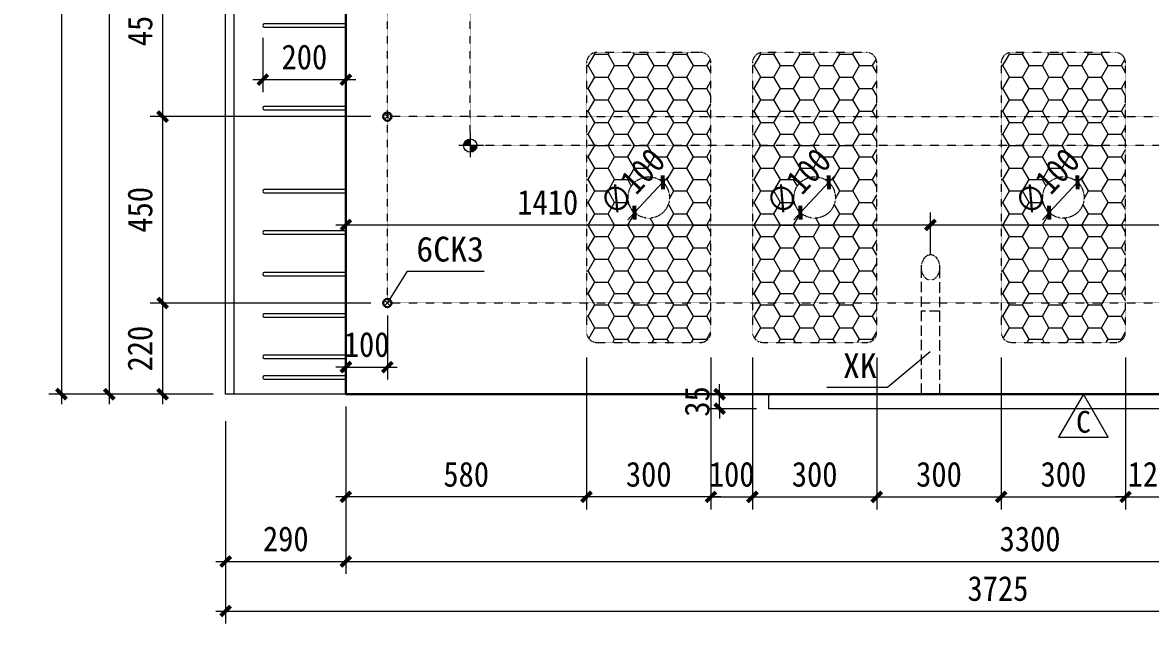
# Model space of a CAD drawing. Header units: millimetres. Extents: x 0 to 12600, y 0 to 8910.
# Drawn here: x 2936 to 5656, y 3202 to 4652 of the extents above; entities that cross this region are included whole.
import ezdxf
from ezdxf.enums import TextEntityAlignment as Align

# ---------------------------------------------------------------- set-up
doc = ezdxf.new("R2010")
doc.units = ezdxf.units.MM
for name, pattern in [('DASH', [0.35, 0.25, -0.1]), ('DOT', [0.25, 0, -0.25]), ('DOTE', [2.42, 2, -0.2, 0.02, -0.2])]:
    doc.linetypes.add(name, pattern=pattern)
for name, color, linetype in [('S-DETL', 4, 'Continuous'), ('图层6', 50, 'DASH'), ('暗柱钢筋', 7, 'Continuous'), ('洞', 40, 'Continuous'), ('聚苯板', 5, 'Continuous')]:
    doc.layers.add(name, color=color, linetype=linetype)
for name, color, linetype, lineweight in [('YG-标注', 151, 'Continuous', 15), ('YZ-文字', 4, 'Continuous', 13), ('YZ-符号', 96, 'Continuous', 9), ('图层4', 7, 'Continuous', 13), ('填充', 7, 'Continuous', 5), ('文字标注', 7, 'Continuous', 15), ('轮廓线', 2, 'Continuous', 13), ('轮廓线0.15', 91, 'Continuous', 15), ('轴线', 1, 'DOTE', 9), ('连接孔', 1, 'DASH', 15)]:
    doc.layers.add(name, color=color, linetype=linetype, lineweight=lineweight)
doc.styles.add('YZ-样式 2', font='simhei.ttf', dxfattribs={"width": 0.9})
doc.styles.add('图签-黑体', font='simhei.ttf')
doc.styles.add('黑体', font='simhei.ttf')
doc.dimstyles.new('YZ-30', dxfattribs={"dimscale": 30, "dimtxt": 2, "dimasz": 0.8, "dimexe": 1, "dimexo": 1, "dimgap": 0.8, "dimtad": 1, "dimdec": 0, "dimzin": 1, "dimdsep": 46, "dimtxsty": 'YZ-样式 2', "dimblk": 'ARCHTICK', "dimcen": 250, "dimdle": 0.8, "dimclrd": 151, "dimclre": 151, "dimclrt": 7, "dimazin": 0, "dimtfac": 1, "dimtdec": 0, "dimtix": 1, "dimtmove": 2, "dimatfit": 2, "dimldrblk": 'ARCHTICK', "dimfxl": 1, "dimlwd": 9, "dimlwe": 9, "dimarcsym": 0})

# ---------------------------------------------------------------- blocks, each defined once
blk = doc.blocks.new('A$C450513D1')
at = {"layer": '文字标注', "lineweight": 13, "ltscale": 100}
h = blk.add_hatch(color=2, dxfattribs=at)
edge = h.paths.add_edge_path()
edge.add_arc((0, 0), 16, 90, 180)
edge.add_line((-16, 0), (0, 0))
edge.add_line((0, 0), (0, 16))
edge = h.paths.add_edge_path()
edge.add_line((16, 0), (0, 0))
edge.add_line((0, 0), (0, -16))
edge.add_arc((0, 0), 16, 270, 360)
at = {"layer": 'S-DETL', "color": 7, "lineweight": 13}
blk.add_circle((0, 0), 16, dxfattribs=at)
at = {"layer": '轴线', "color": 1, "linetype": 'DOTE', "lineweight": 5, "ltscale": 30}
for points in [[(0, 32), (0, -32)], [(32, 0), (-32, 0)]]:
    blk.add_lwpolyline(points, dxfattribs=at)
blk = doc.blocks.new('A$C15E43CF4')
at = {"layer": '洞', "lineweight": 30}
blk.add_circle((0, 0), 10, dxfattribs=at)
at = {"layer": '轴线', "color": 1, "linetype": 'DOTE', "lineweight": 13, "ltscale": 30}
for p, q in [((7.1, 7.1), (-7.1, -7.1)), ((-7.1, 7.1), (7.1, -7.1))]:
    blk.add_line(p, q, dxfattribs=at)
blk = doc.blocks.new('*U267')
at = {"layer": 'YG-标注'}
blk.add_blockref('A$C15E43CF4', (0, 0), dxfattribs=at)
blk = doc.blocks.new('*U268')
at = {"layer": 'YG-标注', "color": 0, "linetype": 'ByBlock', "lineweight": -2}
for p in [(0, 2250), (0, 1800), (0, 1350), (0, 900), (0, 450), (0, 0)]:
    blk.add_blockref('*U267', p, dxfattribs=at)
blk = doc.blocks.new('连接孔')
at = {"layer": '连接孔', "ltscale": 100}
blk.add_line((-22.5, -85), (22.5, -85), dxfattribs=at)
blk.add_lwpolyline([(22.5, 21), (22.5, -285), (-22.5, -285), (-22.5, 21)], dxfattribs=at)
at = {"layer": '连接孔', "ltscale": 0.1}
blk.add_ellipse((0, 21), major_axis=(0, -30.3), ratio=0.741528, start_param=-3.141592653589793, end_param=3.141592653589792, dxfattribs=at)
blk = doc.blocks.new('_ArchTick')
at = {"color": 0, "linetype": 'ByBlock', "const_width": 0.4}
blk.add_lwpolyline([(-0.5, -0.5), (0.5, 0.5)], dxfattribs=at)
blk = doc.blocks.new('*D344')
at = {"layer": 'Defpoints', "color": 0, "transparency": 16777216}
for p in [(3425.5, 3720.3), (7150.5, 3720.3), (7150.5, 3232)]:
    blk.add_point(p, dxfattribs=at)
at = {"layer": 'YG-标注', "color": 151, "lineweight": 9, "transparency": 16777216}
for p, q in [((3425.5, 3690.3), (3425.5, 3202)), ((7150.5, 3690.3), (7150.5, 3202)), ((3401.5, 3232), (7174.5, 3232))]:
    blk.add_line(p, q, dxfattribs=at)
at = {"layer": 'YG-标注', "color": 151, "lineweight": 9, "transparency": 16777216, "xscale": 24, "yscale": 24, "zscale": 24, "rotation": 180}
blk.add_blockref('_ArchTick', (3425.5, 3232), dxfattribs=at)
at = {"layer": 'YG-标注', "color": 151, "lineweight": 9, "transparency": 16777216, "xscale": 24, "yscale": 24, "zscale": 24}
blk.add_blockref('_ArchTick', (7150.5, 3232), dxfattribs=at)
at = {"layer": 'YG-标注', "color": 7, "transparency": 16777216, "insert": (5288, 3286), "char_height": 60, "attachment_point": 5, "style": 'YZ-样式 2'}
blk.add_mtext('3725', dxfattribs=at)
blk = doc.blocks.new('*D345')
at = {"layer": 'Defpoints', "color": 0, "transparency": 16777216}
for p in [(3715.5, 3755.3), (3425.5, 3720.3), (3715.5, 3351.4)]:
    blk.add_point(p, dxfattribs=at)
at = {"layer": 'YG-标注', "color": 151, "lineweight": 9, "transparency": 16777216}
for p, q in [((3715.5, 3725.3), (3715.5, 3321.4)), ((3425.5, 3690.3), (3425.5, 3321.4)), ((3401.5, 3351.4), (3739.5, 3351.4))]:
    blk.add_line(p, q, dxfattribs=at)
at = {"layer": 'YG-标注', "color": 151, "lineweight": 9, "transparency": 16777216, "xscale": 24, "yscale": 24, "zscale": 24, "rotation": 180}
blk.add_blockref('_ArchTick', (3425.5, 3351.4), dxfattribs=at)
at = {"layer": 'YG-标注', "color": 151, "lineweight": 9, "transparency": 16777216, "xscale": 24, "yscale": 24, "zscale": 24}
blk.add_blockref('_ArchTick', (3715.5, 3351.4), dxfattribs=at)
at = {"layer": 'YG-标注', "color": 7, "transparency": 16777216, "insert": (3570.5, 3405.8), "char_height": 60, "attachment_point": 5, "style": 'YZ-样式 2'}
blk.add_mtext('290', dxfattribs=at)
blk = doc.blocks.new('*D346')
at = {"layer": 'Defpoints', "color": 0, "transparency": 16777216}
for p in [(3715.5, 3755.3), (7015.5, 3755.3), (7015.5, 3351.4)]:
    blk.add_point(p, dxfattribs=at)
at = {"layer": 'YG-标注', "color": 151, "lineweight": 9, "transparency": 16777216}
for p, q in [((3715.5, 3725.3), (3715.5, 3321.4)), ((7015.5, 3725.3), (7015.5, 3321.4)), ((3691.5, 3351.4), (7039.5, 3351.4))]:
    blk.add_line(p, q, dxfattribs=at)
at = {"layer": 'YG-标注', "color": 151, "lineweight": 9, "transparency": 16777216, "xscale": 24, "yscale": 24, "zscale": 24, "rotation": 180}
blk.add_blockref('_ArchTick', (3715.5, 3351.4), dxfattribs=at)
at = {"layer": 'YG-标注', "color": 151, "lineweight": 9, "transparency": 16777216, "xscale": 24, "yscale": 24, "zscale": 24}
blk.add_blockref('_ArchTick', (7015.5, 3351.4), dxfattribs=at)
at = {"layer": 'YG-标注', "color": 7, "transparency": 16777216, "insert": (5365.5, 3405.8), "char_height": 60, "attachment_point": 5, "style": 'YZ-样式 2'}
blk.add_mtext('3300', dxfattribs=at)
blk = doc.blocks.new('*D349')
at = {"layer": 'Defpoints', "color": 0, "transparency": 16777216}
for p in [(5125.5, 4163.8), (5125.5, 4061.3), (3715.5, 3941.3)]:
    blk.add_point(p, dxfattribs=at)
at = {"layer": 'YG-标注', "color": 151, "lineweight": 9, "transparency": 16777216}
for p, q in [((3715.5, 3971.3), (3715.5, 4193.8)), ((5125.5, 4091.3), (5125.5, 4193.8)), ((3691.5, 4163.8), (5149.5, 4163.8))]:
    blk.add_line(p, q, dxfattribs=at)
at = {"layer": 'YG-标注', "color": 151, "lineweight": 9, "transparency": 16777216, "xscale": 24, "yscale": 24, "zscale": 24, "rotation": 180}
blk.add_blockref('_ArchTick', (3715.5, 4163.8), dxfattribs=at)
at = {"layer": 'YG-标注', "color": 151, "lineweight": 9, "transparency": 16777216, "xscale": 24, "yscale": 24, "zscale": 24}
blk.add_blockref('_ArchTick', (5125.5, 4163.8), dxfattribs=at)
at = {"layer": 'YG-标注', "color": 7, "transparency": 16777216, "insert": (4202.3, 4218.1), "char_height": 60, "attachment_point": 5, "style": 'YZ-样式 2'}
blk.add_mtext('1410', dxfattribs=at)
blk = doc.blocks.new('*D350')
at = {"layer": 'Defpoints', "color": 0, "transparency": 16777216}
for p in [(7015.5, 4163.8), (5125.5, 4061.3), (7015.5, 3821.7)]:
    blk.add_point(p, dxfattribs=at)
at = {"layer": 'YG-标注', "color": 151, "lineweight": 9, "transparency": 16777216}
for p, q in [((5125.5, 4091.3), (5125.5, 4193.8)), ((7015.5, 3851.7), (7015.5, 4193.8)), ((5101.5, 4163.8), (7039.5, 4163.8))]:
    blk.add_line(p, q, dxfattribs=at)
at = {"layer": 'YG-标注', "color": 151, "lineweight": 9, "transparency": 16777216, "xscale": 24, "yscale": 24, "zscale": 24, "rotation": 180}
blk.add_blockref('_ArchTick', (5125.5, 4163.8), dxfattribs=at)
at = {"layer": 'YG-标注', "color": 151, "lineweight": 9, "transparency": 16777216, "xscale": 24, "yscale": 24, "zscale": 24}
blk.add_blockref('_ArchTick', (7015.5, 4163.8), dxfattribs=at)
at = {"layer": 'YG-标注', "color": 7, "transparency": 16777216, "insert": (6095.7, 4228.4), "char_height": 60, "attachment_point": 5, "style": 'YZ-样式 2'}
blk.add_mtext('1890', dxfattribs=at)
blk = doc.blocks.new('*D356')
at = {"layer": 'Defpoints', "color": 0, "transparency": 16777216}
for p in [(3815.5, 3975.3), (3715.5, 3949.3), (3815.5, 3820.6)]:
    blk.add_point(p, dxfattribs=at)
at = {"layer": 'YG-标注', "color": 151, "lineweight": 9, "transparency": 16777216}
for p, q in [((3815.5, 3945.3), (3815.5, 3790.6)), ((3715.5, 3919.3), (3715.5, 3790.6)), ((3715.5, 3820.6), (3691.5, 3820.6)), ((3715.5, 3820.6), (3815.5, 3820.6)), ((3815.5, 3820.6), (3839.5, 3820.6))]:
    blk.add_line(p, q, dxfattribs=at)
at = {"layer": 'YG-标注', "color": 151, "lineweight": 9, "transparency": 16777216, "xscale": 24, "yscale": 24, "zscale": 24}
blk.add_blockref('_ArchTick', (3715.5, 3820.6), dxfattribs=at)
at = {"layer": 'YG-标注', "color": 151, "lineweight": 9, "transparency": 16777216, "xscale": 24, "yscale": 24, "zscale": 24, "rotation": 180}
blk.add_blockref('_ArchTick', (3815.5, 3820.6), dxfattribs=at)
at = {"layer": 'YG-标注', "color": 7, "transparency": 16777216, "insert": (3765.5, 3874.9), "char_height": 60, "attachment_point": 5, "style": 'YZ-样式 2'}
blk.add_mtext('100', dxfattribs=at)
blk = doc.blocks.new('*D364')
at = {"layer": 'Defpoints', "color": 0, "transparency": 16777216}
for p in [(3425.5, 6535), (3029.4, 3755.3), (3425.5, 3755.3)]:
    blk.add_point(p, dxfattribs=at)
at = {"layer": 'YG-标注', "color": 151, "lineweight": 9, "transparency": 16777216}
for p, q in [((3029.4, 6559), (3029.4, 3731.3)), ((3395.5, 6535), (2999.4, 6535)), ((3395.5, 3755.3), (2999.4, 3755.3))]:
    blk.add_line(p, q, dxfattribs=at)
at = {"layer": 'YG-标注', "color": 151, "lineweight": 9, "transparency": 16777216, "xscale": 24, "yscale": 24, "zscale": 24}
for p, rotation in [((3029.4, 6535), 90), ((3029.4, 3755.3), 270)]:
    blk.add_blockref('_ArchTick', p, dxfattribs=dict(at, rotation=rotation))
at = {"layer": 'YG-标注', "color": 7, "transparency": 16777216, "insert": (2975.1, 5145.1), "char_height": 60, "attachment_point": 5, "rotation": 90, "style": 'YZ-样式 2'}
blk.add_mtext('2780', dxfattribs=at)
blk = doc.blocks.new('*D366')
at = {"layer": 'Defpoints', "color": 0, "transparency": 16777216}
for p in [(3715.5, 6475.3), (3144.9, 3755.3), (3425.5, 3755.3)]:
    blk.add_point(p, dxfattribs=at)
at = {"layer": 'YG-标注', "color": 151, "lineweight": 9, "transparency": 16777216}
for p, q in [((3685.5, 6475.3), (3114.9, 6475.3)), ((3144.9, 6499.3), (3144.9, 3731.3)), ((3395.5, 3755.3), (3114.9, 3755.3))]:
    blk.add_line(p, q, dxfattribs=at)
at = {"layer": 'YG-标注', "color": 151, "lineweight": 9, "transparency": 16777216, "xscale": 24, "yscale": 24, "zscale": 24}
for p, rotation in [((3144.9, 6475.3), 90), ((3144.9, 3755.3), 270)]:
    blk.add_blockref('_ArchTick', p, dxfattribs=dict(at, rotation=rotation))
at = {"layer": 'YG-标注', "color": 7, "transparency": 16777216, "insert": (3090.6, 5115.3), "char_height": 60, "attachment_point": 5, "rotation": 90, "style": 'YZ-样式 2'}
blk.add_mtext('2720', dxfattribs=at)
blk = doc.blocks.new('*D386')
at = {"layer": 'Defpoints', "color": 0, "transparency": 16777216}
for p in [(3805.5, 4875.3), (3273.6, 4425.3), (3805.5, 4425.3)]:
    blk.add_point(p, dxfattribs=at)
at = {"layer": 'YG-标注', "color": 151, "lineweight": 9, "transparency": 16777216}
for p, q in [((3273.6, 4899.3), (3273.6, 4401.3)), ((3775.5, 4875.3), (3243.6, 4875.3)), ((3775.5, 4425.3), (3243.6, 4425.3))]:
    blk.add_line(p, q, dxfattribs=at)
at = {"layer": 'YG-标注', "color": 151, "lineweight": 9, "transparency": 16777216, "xscale": 24, "yscale": 24, "zscale": 24}
for p, rotation in [((3273.6, 4875.3), 90), ((3273.6, 4425.3), 270)]:
    blk.add_blockref('_ArchTick', p, dxfattribs=dict(at, rotation=rotation))
at = {"layer": 'YG-标注', "color": 7, "transparency": 16777216, "insert": (3219.2, 4650.3), "char_height": 60, "attachment_point": 5, "rotation": 90, "style": 'YZ-样式 2'}
blk.add_mtext('450', dxfattribs=at)
blk = doc.blocks.new('*D387')
at = {"layer": 'Defpoints', "color": 0, "transparency": 16777216}
for p in [(3805.5, 4425.3), (3273.6, 3975.3), (3805.5, 3975.3)]:
    blk.add_point(p, dxfattribs=at)
at = {"layer": 'YG-标注', "color": 151, "lineweight": 9, "transparency": 16777216}
for p, q in [((3273.6, 4449.3), (3273.6, 3951.3)), ((3775.5, 4425.3), (3243.6, 4425.3)), ((3775.5, 3975.3), (3243.6, 3975.3))]:
    blk.add_line(p, q, dxfattribs=at)
at = {"layer": 'YG-标注', "color": 151, "lineweight": 9, "transparency": 16777216, "xscale": 24, "yscale": 24, "zscale": 24}
for p, rotation in [((3273.6, 4425.3), 90), ((3273.6, 3975.3), 270)]:
    blk.add_blockref('_ArchTick', p, dxfattribs=dict(at, rotation=rotation))
at = {"layer": 'YG-标注', "color": 7, "transparency": 16777216, "insert": (3219.2, 4200.3), "char_height": 60, "attachment_point": 5, "rotation": 90, "style": 'YZ-样式 2'}
blk.add_mtext('450', dxfattribs=at)
blk = doc.blocks.new('*D388')
at = {"layer": 'Defpoints', "color": 0, "transparency": 16777216}
for p in [(3805.5, 3975.3), (3273.6, 3755.3), (3273.6, 3755.3)]:
    blk.add_point(p, dxfattribs=at)
at = {"layer": 'YG-标注', "color": 151, "lineweight": 9, "transparency": 16777216}
for p, q in [((3273.6, 3999.3), (3273.6, 3731.3)), ((3775.5, 3975.3), (3243.6, 3975.3)), ((3243.6, 3755.3), (3243.6, 3755.3))]:
    blk.add_line(p, q, dxfattribs=at)
at = {"layer": 'YG-标注', "color": 151, "lineweight": 9, "transparency": 16777216, "xscale": 24, "yscale": 24, "zscale": 24}
for p, rotation in [((3273.6, 3975.3), 90), ((3273.6, 3755.3), 270)]:
    blk.add_blockref('_ArchTick', p, dxfattribs=dict(at, rotation=rotation))
at = {"layer": 'YG-标注', "color": 7, "transparency": 16777216, "insert": (3219.2, 3865.3), "char_height": 60, "attachment_point": 5, "rotation": 90, "style": 'YZ-样式 2'}
blk.add_mtext('220', dxfattribs=at)
blk = doc.blocks.new('*D468')
at = {"layer": 'Defpoints', "color": 0, "transparency": 16777216}
for p in [(4616.8, 3755.3), (4735.5, 3755.3), (4735.5, 3720.3)]:
    blk.add_point(p, dxfattribs=at)
at = {"layer": 'YG-标注', "color": 151, "lineweight": 9, "transparency": 16777216}
for p, q in [((4705.5, 3755.3), (4586.8, 3755.3)), ((4616.8, 3755.3), (4616.8, 3779.3)), ((4616.8, 3720.3), (4616.8, 3755.3)), ((4705.5, 3720.3), (4586.8, 3720.3)), ((4616.8, 3720.3), (4616.8, 3696.3))]:
    blk.add_line(p, q, dxfattribs=at)
at = {"layer": 'YG-标注', "color": 151, "lineweight": 9, "transparency": 16777216, "xscale": 24, "yscale": 24, "zscale": 24}
for p, rotation in [((4616.8, 3755.3), 270), ((4616.8, 3720.3), 90)]:
    blk.add_blockref('_ArchTick', p, dxfattribs=dict(at, rotation=rotation))
at = {"layer": 'YG-标注', "color": 7, "transparency": 16777216, "insert": (4562.8, 3737.8), "char_height": 60, "attachment_point": 5, "rotation": 90, "style": 'YZ-样式 2'}
blk.add_mtext('35', dxfattribs=at)
blk = doc.blocks.new('*D477')
at = {"layer": 'Defpoints', "color": 0, "transparency": 16777216}
for p in [(3515.3, 4645.3), (3715.5, 4645.3), (3715.5, 4514.5)]:
    blk.add_point(p, dxfattribs=at)
at = {"layer": 'YG-标注', "color": 151, "lineweight": 9, "transparency": 16777216}
for p, q in [((3515.3, 4615.3), (3515.3, 4484.5)), ((3715.5, 4615.3), (3715.5, 4484.5)), ((3491.3, 4514.5), (3739.5, 4514.5))]:
    blk.add_line(p, q, dxfattribs=at)
at = {"layer": 'YG-标注', "color": 151, "lineweight": 9, "transparency": 16777216, "xscale": 24, "yscale": 24, "zscale": 24, "rotation": 180}
blk.add_blockref('_ArchTick', (3515.3, 4514.5), dxfattribs=at)
at = {"layer": 'YG-标注', "color": 151, "lineweight": 9, "transparency": 16777216, "xscale": 24, "yscale": 24, "zscale": 24}
blk.add_blockref('_ArchTick', (3715.5, 4514.5), dxfattribs=at)
at = {"layer": 'YG-标注', "color": 7, "transparency": 16777216, "insert": (3615.4, 4568.8), "char_height": 60, "attachment_point": 5, "style": 'YZ-样式 2'}
blk.add_mtext('200', dxfattribs=at)
blk = doc.blocks.new('*D479')
at = {"layer": 'Defpoints', "color": 0, "transparency": 16777216}
for p in [(4696, 3873.5), (4996, 3873.5), (4996, 3507.4)]:
    blk.add_point(p, dxfattribs=at)
at = {"layer": 'YG-标注', "color": 151, "lineweight": 9, "transparency": 16777216}
for p, q in [((4696, 3843.5), (4696, 3477.4)), ((4996, 3843.5), (4996, 3477.4)), ((4672, 3507.4), (5020, 3507.4))]:
    blk.add_line(p, q, dxfattribs=at)
at = {"layer": 'YG-标注', "color": 151, "lineweight": 9, "transparency": 16777216, "xscale": 24, "yscale": 24, "zscale": 24, "rotation": 180}
blk.add_blockref('_ArchTick', (4696, 3507.4), dxfattribs=at)
at = {"layer": 'YG-标注', "color": 151, "lineweight": 9, "transparency": 16777216, "xscale": 24, "yscale": 24, "zscale": 24}
blk.add_blockref('_ArchTick', (4996, 3507.4), dxfattribs=at)
at = {"layer": 'YG-标注', "color": 7, "transparency": 16777216, "insert": (4846, 3561.7), "char_height": 60, "attachment_point": 5, "style": 'YZ-样式 2'}
blk.add_mtext('300', dxfattribs=at)
blk = doc.blocks.new('*D480')
at = {"layer": 'Defpoints', "color": 0, "transparency": 16777216}
for p in [(5480, 4266.7), (5411.7, 4193.6)]:
    blk.add_point(p, dxfattribs=at)
at = {"layer": 'YZ-符号', "color": 151, "lineweight": 9, "transparency": 16777216}
for p, q in [((5480, 4266.7), (5496.4, 4284.2)), ((5411.7, 4193.6), (5480, 4266.7)), ((5411.7, 4193.6), (5395.3, 4176.1))]:
    blk.add_line(p, q, dxfattribs=at)
at = {"layer": 'YZ-符号', "color": 151, "lineweight": 9, "transparency": 16777216, "xscale": 24, "yscale": 24, "zscale": 24}
for p, rotation in [((5480, 4266.7), 226.9311766600405), ((5411.7, 4193.6), 46.93117666004046)]:
    blk.add_blockref('_ArchTick', p, dxfattribs=dict(at, rotation=rotation))
at = {"layer": 'YZ-符号', "color": 7, "transparency": 16777216, "insert": (5406.2, 4267.2), "char_height": 60, "attachment_point": 5, "rotation": 46.9312, "style": 'YZ-样式 2'}
blk.add_mtext('∅100', dxfattribs=at)
blk = doc.blocks.new('*D481')
at = {"layer": 'Defpoints', "color": 0, "transparency": 16777216}
for p in [(4880.1, 4266.7), (4811.8, 4193.6)]:
    blk.add_point(p, dxfattribs=at)
at = {"layer": 'YZ-符号', "color": 151, "lineweight": 9, "transparency": 16777216}
for p, q in [((4880.1, 4266.7), (4896.5, 4284.2)), ((4811.8, 4193.6), (4880.1, 4266.7)), ((4811.8, 4193.6), (4795.5, 4176.1))]:
    blk.add_line(p, q, dxfattribs=at)
at = {"layer": 'YZ-符号', "color": 151, "lineweight": 9, "transparency": 16777216, "xscale": 24, "yscale": 24, "zscale": 24}
for p, rotation in [((4880.1, 4266.7), 226.931176660028), ((4811.8, 4193.6), 46.93117666002799)]:
    blk.add_blockref('_ArchTick', p, dxfattribs=dict(at, rotation=rotation))
at = {"layer": 'YZ-符号', "color": 7, "transparency": 16777216, "insert": (4806.3, 4267.2), "char_height": 60, "attachment_point": 5, "rotation": 46.9312, "style": 'YZ-样式 2'}
blk.add_mtext('∅100', dxfattribs=at)
blk = doc.blocks.new('*D482')
at = {"layer": 'Defpoints', "color": 0, "transparency": 16777216}
for p in [(4480, 4266.7), (4411.7, 4193.6)]:
    blk.add_point(p, dxfattribs=at)
at = {"layer": 'YZ-符号', "color": 151, "lineweight": 9, "transparency": 16777216}
for p, q in [((4480, 4266.7), (4496.4, 4284.2)), ((4411.7, 4193.6), (4480, 4266.7)), ((4411.7, 4193.6), (4395.4, 4176.1))]:
    blk.add_line(p, q, dxfattribs=at)
at = {"layer": 'YZ-符号', "color": 151, "lineweight": 9, "transparency": 16777216, "xscale": 24, "yscale": 24, "zscale": 24}
for p, rotation in [((4480, 4266.7), 226.9311766599967), ((4411.7, 4193.6), 46.93117665999674)]:
    blk.add_blockref('_ArchTick', p, dxfattribs=dict(at, rotation=rotation))
at = {"layer": 'YZ-符号', "color": 7, "transparency": 16777216, "insert": (4406.2, 4267.2), "char_height": 60, "attachment_point": 5, "rotation": 46.9312, "style": 'YZ-样式 2'}
blk.add_mtext('∅100', dxfattribs=at)
blk = doc.blocks.new('*D483')
at = {"layer": 'Defpoints', "color": 0, "transparency": 16777216}
for p in [(4595.9, 3873.5), (4696, 3873.5), (4696, 3507.4)]:
    blk.add_point(p, dxfattribs=at)
at = {"layer": 'YG-标注', "color": 151, "lineweight": 9, "transparency": 16777216}
for p, q in [((4595.9, 3843.5), (4595.9, 3477.4)), ((4696, 3843.5), (4696, 3477.4)), ((4595.9, 3507.4), (4571.9, 3507.4)), ((4595.9, 3507.4), (4696, 3507.4)), ((4696, 3507.4), (4720, 3507.4))]:
    blk.add_line(p, q, dxfattribs=at)
at = {"layer": 'YG-标注', "color": 151, "lineweight": 9, "transparency": 16777216, "xscale": 24, "yscale": 24, "zscale": 24}
blk.add_blockref('_ArchTick', (4595.9, 3507.4), dxfattribs=at)
at = {"layer": 'YG-标注', "color": 151, "lineweight": 9, "transparency": 16777216, "xscale": 24, "yscale": 24, "zscale": 24, "rotation": 180}
blk.add_blockref('_ArchTick', (4696, 3507.4), dxfattribs=at)
at = {"layer": 'YG-标注', "color": 7, "transparency": 16777216, "insert": (4645.9, 3561.7), "char_height": 60, "attachment_point": 5, "style": 'YZ-样式 2'}
blk.add_mtext('100', dxfattribs=at)
blk = doc.blocks.new('*D484')
at = {"layer": 'Defpoints', "color": 0, "transparency": 16777216}
for p in [(4996, 3873.5), (5295.9, 3873.5), (5295.9, 3507.4)]:
    blk.add_point(p, dxfattribs=at)
at = {"layer": 'YG-标注', "color": 151, "lineweight": 9, "transparency": 16777216}
for p, q in [((4996, 3843.5), (4996, 3477.4)), ((5295.9, 3843.5), (5295.9, 3477.4)), ((4972, 3507.4), (5319.9, 3507.4))]:
    blk.add_line(p, q, dxfattribs=at)
at = {"layer": 'YG-标注', "color": 151, "lineweight": 9, "transparency": 16777216, "xscale": 24, "yscale": 24, "zscale": 24, "rotation": 180}
blk.add_blockref('_ArchTick', (4996, 3507.4), dxfattribs=at)
at = {"layer": 'YG-标注', "color": 151, "lineweight": 9, "transparency": 16777216, "xscale": 24, "yscale": 24, "zscale": 24}
blk.add_blockref('_ArchTick', (5295.9, 3507.4), dxfattribs=at)
at = {"layer": 'YG-标注', "color": 7, "transparency": 16777216, "insert": (5145.9, 3561.7), "char_height": 60, "attachment_point": 5, "style": 'YZ-样式 2'}
blk.add_mtext('300', dxfattribs=at)
blk = doc.blocks.new('*D485')
at = {"layer": 'Defpoints', "color": 0, "transparency": 16777216}
for p in [(4295.9, 3873.5), (4595.9, 3873.5), (4295.9, 3507.4)]:
    blk.add_point(p, dxfattribs=at)
at = {"layer": 'YG-标注', "color": 151, "lineweight": 9, "transparency": 16777216}
for p, q in [((4295.9, 3843.5), (4295.9, 3477.4)), ((4595.9, 3843.5), (4595.9, 3477.4)), ((4619.9, 3507.4), (4271.9, 3507.4))]:
    blk.add_line(p, q, dxfattribs=at)
at = {"layer": 'YG-标注', "color": 151, "lineweight": 9, "transparency": 16777216, "xscale": 24, "yscale": 24, "zscale": 24, "rotation": 180}
blk.add_blockref('_ArchTick', (4295.9, 3507.4), dxfattribs=at)
at = {"layer": 'YG-标注', "color": 151, "lineweight": 9, "transparency": 16777216, "xscale": 24, "yscale": 24, "zscale": 24}
blk.add_blockref('_ArchTick', (4595.9, 3507.4), dxfattribs=at)
at = {"layer": 'YG-标注', "color": 7, "transparency": 16777216, "insert": (4445.9, 3561.7), "char_height": 60, "attachment_point": 5, "style": 'YZ-样式 2'}
blk.add_mtext('300', dxfattribs=at)
blk = doc.blocks.new('*D487')
at = {"layer": 'Defpoints', "color": 0, "transparency": 16777216}
for p in [(5295.9, 3873.5), (5595.9, 3873.5), (5595.9, 3507.4)]:
    blk.add_point(p, dxfattribs=at)
at = {"layer": 'YG-标注', "color": 151, "lineweight": 9, "transparency": 16777216}
for p, q in [((5295.9, 3843.5), (5295.9, 3477.4)), ((5595.9, 3843.5), (5595.9, 3477.4)), ((5271.9, 3507.4), (5619.9, 3507.4))]:
    blk.add_line(p, q, dxfattribs=at)
at = {"layer": 'YG-标注', "color": 151, "lineweight": 9, "transparency": 16777216, "xscale": 24, "yscale": 24, "zscale": 24, "rotation": 180}
blk.add_blockref('_ArchTick', (5295.9, 3507.4), dxfattribs=at)
at = {"layer": 'YG-标注', "color": 151, "lineweight": 9, "transparency": 16777216, "xscale": 24, "yscale": 24, "zscale": 24}
blk.add_blockref('_ArchTick', (5595.9, 3507.4), dxfattribs=at)
at = {"layer": 'YG-标注', "color": 7, "transparency": 16777216, "insert": (5445.9, 3561.7), "char_height": 60, "attachment_point": 5, "style": 'YZ-样式 2'}
blk.add_mtext('300', dxfattribs=at)
blk = doc.blocks.new('*D488')
at = {"layer": 'Defpoints', "color": 0, "transparency": 16777216}
for p in [(5595.9, 3873.5), (5716, 3871.8), (5716, 3507.4)]:
    blk.add_point(p, dxfattribs=at)
at = {"layer": 'YG-标注', "color": 151, "lineweight": 9, "transparency": 16777216}
for p, q in [((5595.9, 3843.5), (5595.9, 3477.4)), ((5716, 3841.8), (5716, 3477.4)), ((5595.9, 3507.4), (5571.9, 3507.4)), ((5595.9, 3507.4), (5716, 3507.4)), ((5716, 3507.4), (5740, 3507.4))]:
    blk.add_line(p, q, dxfattribs=at)
at = {"layer": 'YG-标注', "color": 151, "lineweight": 9, "transparency": 16777216, "xscale": 24, "yscale": 24, "zscale": 24}
blk.add_blockref('_ArchTick', (5595.9, 3507.4), dxfattribs=at)
at = {"layer": 'YG-标注', "color": 151, "lineweight": 9, "transparency": 16777216, "xscale": 24, "yscale": 24, "zscale": 24, "rotation": 180}
blk.add_blockref('_ArchTick', (5716, 3507.4), dxfattribs=at)
at = {"layer": 'YG-标注', "color": 7, "transparency": 16777216, "insert": (5655.9, 3561.7), "char_height": 60, "attachment_point": 5, "style": 'YZ-样式 2'}
blk.add_mtext('120', dxfattribs=at)
blk = doc.blocks.new('*D490')
at = {"layer": 'Defpoints', "color": 0, "transparency": 16777216}
for p in [(4295.9, 3873.5), (3715.5, 3645.9), (3715.5, 3507.4)]:
    blk.add_point(p, dxfattribs=at)
at = {"layer": 'YG-标注', "color": 151, "lineweight": 9, "transparency": 16777216}
for p, q in [((4295.9, 3843.5), (4295.9, 3477.4)), ((3715.5, 3615.9), (3715.5, 3477.4)), ((4319.9, 3507.4), (3691.5, 3507.4))]:
    blk.add_line(p, q, dxfattribs=at)
at = {"layer": 'YG-标注', "color": 151, "lineweight": 9, "transparency": 16777216, "xscale": 24, "yscale": 24, "zscale": 24, "rotation": 180}
blk.add_blockref('_ArchTick', (3715.5, 3507.4), dxfattribs=at)
at = {"layer": 'YG-标注', "color": 151, "lineweight": 9, "transparency": 16777216, "xscale": 24, "yscale": 24, "zscale": 24}
blk.add_blockref('_ArchTick', (4295.9, 3507.4), dxfattribs=at)
at = {"layer": 'YG-标注', "color": 7, "transparency": 16777216, "insert": (4005.7, 3561.7), "char_height": 60, "attachment_point": 5, "style": 'YZ-样式 2'}
blk.add_mtext('580', dxfattribs=at)

msp = doc.modelspace()

# ---------------------------------------------------------------- hatches: boundary and pattern name
at = {"layer": '填充', "lineweight": 9}
h = msp.add_hatch(dxfattribs=at)
h.set_pattern_fill('HONEY', color=43, scale=10, style=0)
h.set_pattern_definition([(0, (-23259.014, -5680.424), (47.625, 27.496306), [31.75, -63.5]), (120, (-23259.014, -5680.424), (-47.625, 27.496307), [31.75, -63.5]), (60, (-23259.014, -5680.424), (1e-07, 54.992613), [-63.5, 31.75])])
edge = h.paths.add_edge_path()
edge.add_line((4595.9, 3905.3), (4595.9, 4555))
edge.add_arc((4570.9, 4555), 25, 0, 90)
edge.add_line((4570.9, 4580), (4320.9, 4580))
edge.add_arc((4320.9, 4555), 25, 90, 180)
edge.add_line((4295.9, 4555), (4295.9, 3905.3))
edge.add_arc((4320.9, 3905.3), 25, 180, 270)
edge.add_line((4320.9, 3880.3), (4570.9, 3880.3))
edge.add_arc((4570.9, 3905.3), 25, 270, 360)
edge = h.paths.add_edge_path(flags=16)
edge.add_arc((4445.9, 4230.1), 50, 0, 360)
h = msp.add_hatch(dxfattribs=at)
h.set_pattern_fill('HONEY', color=43, scale=10, style=0)
h.set_pattern_definition([(0, (-22858.917, -5680.424), (47.625, 27.496306), [31.75, -63.5]), (120, (-22858.917, -5680.424), (-47.625, 27.496307), [31.75, -63.5]), (60, (-22858.917, -5680.424), (1e-07, 54.992613), [-63.5, 31.75])])
edge = h.paths.add_edge_path()
edge.add_line((4996, 3905.3), (4996, 4555))
edge.add_arc((4971, 4555), 25, 0, 90)
edge.add_line((4971, 4580), (4721, 4580))
edge.add_arc((4721, 4555), 25, 90, 180)
edge.add_line((4696, 4555), (4696, 3905.3))
edge.add_arc((4721, 3905.3), 25, 180, 270)
edge.add_line((4721, 3880.3), (4971, 3880.3))
edge.add_arc((4971, 3905.3), 25, 270, 360)
edge = h.paths.add_edge_path(flags=16)
edge.add_arc((4846, 4230.1), 50, 0, 360)
h = msp.add_hatch(dxfattribs=at)
h.set_pattern_fill('HONEY', color=43, scale=10, style=0)
h.set_pattern_definition([(0, (-22259.022, -5680.424), (47.625, 27.496306), [31.75, -63.5]), (120, (-22259.022, -5680.424), (-47.625, 27.496307), [31.75, -63.5]), (60, (-22259.022, -5680.424), (1e-07, 54.992613), [-63.5, 31.75])])
edge = h.paths.add_edge_path()
edge.add_line((5595.9, 3905.3), (5595.9, 4555))
edge.add_arc((5570.9, 4555), 25, 0, 90)
edge.add_line((5570.9, 4580), (5320.9, 4580))
edge.add_arc((5320.9, 4555), 25, 90, 180)
edge.add_line((5295.9, 4555), (5295.9, 3905.3))
edge.add_arc((5320.9, 3905.3), 25, 180, 270)
edge.add_line((5320.9, 3880.3), (5570.9, 3880.3))
edge.add_arc((5570.9, 3905.3), 25, 270, 360)
edge = h.paths.add_edge_path(flags=16)
edge.add_arc((5445.9, 4230.1), 50, 0, 360)

# ---------------------------------------------------------------- linework, layer by layer
at = {"layer": 'YZ-符号'}
for points in [[(3815.5, 3975.3), (3863.9, 4052.5), (4049.1, 4052.5)], [(5125, 3857.8), (5021.9, 3771.3), (4875.2, 3771.3)]]:
    msp.add_lwpolyline(points, dxfattribs=at)
at = {"layer": 'YZ-符号', "color": 1, "lineweight": 15}
msp.add_lwpolyline([(5494.1, 3755.3), (5434.4, 3651.9), (5553.8, 3651.9)], close=True, dxfattribs=at)
at = {"layer": '暗柱钢筋', "color": 1, "lineweight": 9, "ltscale": 100}
for points in [[(3715.5, 4649.3), (3518.5, 4649.3, 0.780776), (3518.5, 4641.3), (3715.5, 4641.3)], [(3715.5, 4449.3), (3518.5, 4449.3, 0.780776), (3518.5, 4441.3), (3715.5, 4441.3)], [(3715.5, 4249.3), (3518.5, 4249.3, 0.780776), (3518.5, 4241.3), (3715.5, 4241.3)], [(3715.5, 4149.3), (3518.5, 4149.3, 0.780776), (3518.5, 4141.3), (3715.5, 4141.3)], [(3715.5, 4049.3), (3518.5, 4049.3, 0.780776), (3518.5, 4041.3), (3715.5, 4041.3)], [(3715.5, 3949.3), (3518.5, 3949.3, 0.780776), (3518.5, 3941.3), (3715.5, 3941.3)], [(3715.5, 3849.3), (3518.5, 3849.3, 0.780776), (3518.5, 3841.3), (3715.5, 3841.3)], [(3715.5, 3799.3), (3518.5, 3799.3, 0.780776), (3518.5, 3791.3), (3715.5, 3791.3)]]:
    msp.add_lwpolyline(points, format="xyb", dxfattribs=at)
at = {"layer": '聚苯板', "color": 6, "linetype": 'DASH', "lineweight": 9, "ltscale": 0.2}
for points in [[(4595.9, 3905.3), (4595.9, 4555, 0.414214), (4570.9, 4580), (4320.9, 4580, 0.414214), (4295.9, 4555), (4295.9, 3905.3, 0.414214), (4320.9, 3880.3), (4570.9, 3880.3, 0.414214)], [(4996, 3905.3), (4996, 4555, 0.414214), (4971, 4580), (4721, 4580, 0.414214), (4696, 4555), (4696, 3905.3, 0.414214), (4721, 3880.3), (4971, 3880.3, 0.414214)], [(5595.9, 3905.3), (5595.9, 4555, 0.414214), (5570.9, 4580), (5320.9, 4580, 0.414214), (5295.9, 4555), (5295.9, 3905.3, 0.414214), (5320.9, 3880.3), (5570.9, 3880.3, 0.414214)]]:
    msp.add_lwpolyline(points, format="xyb", close=True, dxfattribs=at)
for centre in [(4445.9, 4230.1), (4846, 4230.1), (5445.9, 4230.1)]:
    msp.add_circle(centre, 50, dxfattribs=at)
at = {"layer": '轮廓线', "lineweight": 30}
msp.add_lwpolyline([(3715.5, 6475.3), (7015.5, 6475.3), (7015.5, 3755.3), (3715.5, 3755.3)], close=True, dxfattribs=at)
at = {"layer": '轮廓线0.15', "color": 3, "lineweight": 15}
for p, q in [((3425.5, 3755.3), (3425.5, 6535)), ((3445.5, 6535), (3445.5, 3755.3)), ((3715.5, 3755.3), (3425.5, 3755.3)), ((4735.5, 3720.3), (4735.5, 3755.3))]:
    msp.add_line(p, q, dxfattribs=at)
msp.add_lwpolyline([(7150.5, 6600.3), (7150.5, 3720.3), (4735.5, 3720.3)], dxfattribs=at)
at = {"layer": '轴线', "color": 253, "linetype": 'DOT', "lineweight": 15, "ltscale": 0.1}
for p, q in [((3815.5, 3975.3), (3815.5, 6225.3)), ((3817.7, 4426), (6715.5, 4425.3)), ((3817.7, 3976), (6715.5, 3975.3))]:
    msp.add_line(p, q, dxfattribs=at)
msp.add_lwpolyline([(4015.5, 5875.3), (6565.5, 5875.3), (6565.5, 4355.3), (4015.5, 4355.3)], close=True, dxfattribs=at)

# ---------------------------------------------------------------- block references
at = {"layer": 'YG-标注'}
msp.add_blockref('*U268', (3815.5, 3975.3), dxfattribs=at)
at = {"layer": '图层4', "xscale": -1}
msp.add_blockref('连接孔', (5125.5, 4040.3), dxfattribs=at)
at = {"layer": '图层6'}
msp.add_blockref('A$C450513D1', (4015.5, 4355.3), dxfattribs=at)

# ---------------------------------------------------------------- texts
at = {"layer": 'YZ-文字', "style": '黑体'}
for s, rotation, p in [('6CK3', 360, (4048.6, 4057.4)), ('XK', 0, (4995.9, 3776.2))]:
    msp.add_text(s, height=60, rotation=rotation, dxfattribs=at).set_placement(p, align=Align.BOTTOM_RIGHT)
at = {"layer": 'YZ-符号', "color": 1, "lineweight": 15, "style": '图签-黑体'}
msp.add_text('C', height=52.5, dxfattribs=at).set_placement((5476.4, 3662.4))

# ---------------------------------------------------------------- dimensions: what is measured, and where the dimension line sits
at = {"layer": 'YG-标注', "color": 3}
for base, p1, p2, picture, middle in [((3029.4, 3755.3), (3425.5, 6535), (3425.5, 3755.3), '*D364', (2975.1, 5145.1)), ((3144.9, 3755.3), (3715.5, 6475.3), (3425.5, 3755.3), '*D366', (3090.6, 5115.3)), ((3273.6, 4425.3), (3805.5, 4875.3), (3805.5, 4425.3), '*D386', (3219.2, 4650.3)), ((3273.6, 3975.3), (3805.5, 4425.3), (3805.5, 3975.3), '*D387', (3219.2, 4200.3)), ((3273.6, 3755.3), (3805.5, 3975.3), (3273.6, 3755.3), '*D388', (3219.2, 3865.3))]:
    dim = msp.add_linear_dim(base=base, p1=p1, p2=p2, angle=90, dimstyle='YZ-30', override={"dimfxl": 20}, dxfattribs=at)
    dim.commit()
    dim.dimension.update_dxf_attribs({"geometry": picture, "text_midpoint": middle})
at = {"layer": 'YG-标注', "color": 0}
for base, p1, p2, picture, middle in [((3715.5, 4514.5), (3515.3, 4645.3), (3715.5, 4645.3), '*D477', (3615.4, 4568.8)), ((3715.5, 3507.4), (4295.9, 3873.5), (3715.5, 3645.9), '*D490', (4005.7, 3561.7)), ((4295.9, 3507.4), (4595.9, 3873.5), (4295.9, 3873.5), '*D485', (4445.9, 3561.7)), ((4696, 3507.4), (4595.9, 3873.5), (4696, 3873.5), '*D483', (4645.9, 3561.7)), ((4996, 3507.4), (4696, 3873.5), (4996, 3873.5), '*D479', (4846, 3561.7)), ((5295.9, 3507.4), (4996, 3873.5), (5295.9, 3873.5), '*D484', (5145.9, 3561.7)), ((5595.9, 3507.4), (5295.9, 3873.5), (5595.9, 3873.5), '*D487', (5445.9, 3561.7)), ((5716, 3507.4), (5595.9, 3873.5), (5716, 3871.8), '*D488', (5655.9, 3561.7))]:
    dim = msp.add_linear_dim(base=base, p1=p1, p2=p2, dimstyle='YZ-30', override={"dimfxl": 20}, dxfattribs=at)
    dim.commit()
    dim.dimension.update_dxf_attribs({"geometry": picture, "text_midpoint": middle})
at = {"layer": 'YG-标注', "color": 3}
for base, p1, p2, picture, middle in [((5125.5, 4163.8), (3715.5, 3941.3), (5125.5, 4061.3), '*D349', (4202.3, 4218.1)), ((7015.5, 4163.8), (5125.5, 4061.3), (7015.5, 3821.7), '*D350', (6095.7, 4228.4))]:
    dim = msp.add_linear_dim(base=base, p1=p1, p2=p2, dimstyle='YZ-30', override={"dimfxl": 20}, dxfattribs=at)
    dim.commit()
    dim.dimension.update_dxf_attribs({"geometry": picture, "text_midpoint": middle, "dimtype": 160})
for base, p1, p2, picture, middle in [((3815.5, 3820.6), (3715.5, 3949.3), (3815.5, 3975.3), '*D356', (3765.5, 3874.9)), ((3715.5, 3351.4), (3425.5, 3720.3), (3715.5, 3755.3), '*D345', (3570.5, 3405.8)), ((7015.5, 3351.4), (3715.5, 3755.3), (7015.5, 3755.3), '*D346', (5365.5, 3405.8)), ((7150.5, 3232), (3425.5, 3720.3), (7150.5, 3720.3), '*D344', (5288, 3286))]:
    dim = msp.add_linear_dim(base=base, p1=p1, p2=p2, dimstyle='YZ-30', override={"dimfxl": 20}, dxfattribs=at)
    dim.commit()
    dim.dimension.update_dxf_attribs({"geometry": picture, "text_midpoint": middle})
at = {"layer": 'YG-标注', "color": 0}
dim = msp.add_linear_dim(base=(4616.8, 3755.3), p1=(4735.5, 3720.3), p2=(4735.5, 3755.3), angle=90, dimstyle='YZ-30', override={"dimfxl": 20}, dxfattribs=at)
dim.commit()
dim.dimension.update_dxf_attribs({"geometry": '*D468', "text_midpoint": (4562.8, 3737.8)})
at = {"layer": 'YZ-符号'}
for p1, p2, picture, middle in [((4411.7, 4193.6), (4480, 4266.7), '*D482', (4406.2, 4267.2)), ((4811.8, 4193.6), (4880.1, 4266.7), '*D481', (4806.3, 4267.2)), ((5411.7, 4193.6), (5480, 4266.7), '*D480', (5406.2, 4267.2))]:
    dim = msp.add_diameter_dim_2p(p1=p1, p2=p2, dimstyle='YZ-30', dxfattribs=at)
    dim.commit()
    dim.dimension.update_dxf_attribs({"geometry": picture, "text_midpoint": middle})

doc.saveas('drawing.dxf')
